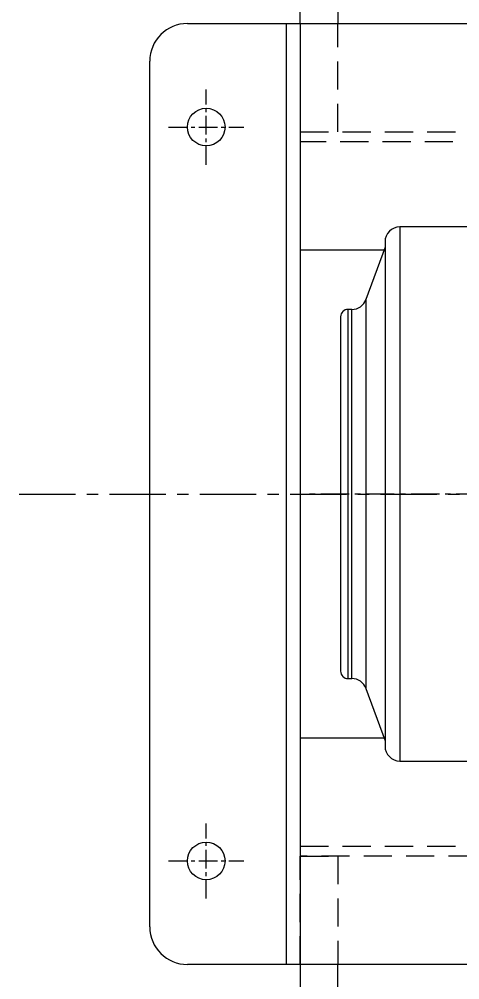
# Model space of a CAD drawing. Header units: inches. Extents: x -48 to 250, y -21 to 207.
# Drawn here: x 5.74 to 17.45, y 93.23 to 118.75 of the extents above; entities that cross this region are included whole.
import ezdxf

# ---------------------------------------------------------------- set-up
doc = ezdxf.new("R2010")
doc.units = ezdxf.units.IN
doc.header["$MEASUREMENT"] = 0
doc.linetypes.add('CENTERX2', pattern=[0.8, 0.5, -0.1, 0.1, -0.1])
doc.linetypes.add('HIDDEN', pattern=[0.375, 0.25, -0.125])
doc.layers.get('Defpoints').update_dxf_attribs({"lineweight": 5})
for name, color, linetype, lineweight in [('Centerline', 5, 'CENTERX2', 5), ('HID2', 3, 'HIDDEN', 5), ('TEXT', 104, 'Continuous', 5)]:
    doc.layers.add(name, color=color, linetype=linetype, lineweight=lineweight)
doc.styles.get("Standard").update_dxf_attribs({"font": 'arial.ttf'})
doc.dimstyles.new('STANDARD 2 PLCS$3', dxfattribs={"dimtxt": 1, "dimasz": 0.5, "dimexe": 0.18, "dimexo": 0.0625, "dimgap": 0.09, "dimtad": 0, "dimtih": 1, "dimtoh": 1, "dimzin": 4, "dimdsep": 46, "dimtxsty": 'Standard', "dimcen": 0.09, "dimaunit": 1, "dimadec": 0, "dimazin": 1, "dimtfac": 1, "dimtofl": 0, "dimtmove": 1, "dimatfit": 3, "dimfxl": 1, "dimtolj": 1, "dimtzin": 4, "dimarcsym": 0})

# ---------------------------------------------------------------- blocks, each defined once
blk = doc.blocks.new('HHI 286TS TOP VIEW')
at = {"color": 7, "linetype": 'Continuous', "lineweight": 5}
for p, q in [((866.557, 67.025), (861.715, 67.025)), ((861.715, 67.025), (861.715, 52.836)), ((861.321, 66.631), (861.321, 53.23)), ((861.321, 66.486), (860.813, 65.094)), ((860.813, 65.094), (860.813, 59.93)), ((860.443, 64.835), (860.337, 64.835)), ((860.337, 64.835), (860.337, 59.93)), ((860.443, 59.93), (860.443, 64.835)), ((860.337, 59.93), (860.337, 55.026)), ((860.443, 55.026), (860.443, 59.93)), ((860.813, 59.93), (860.813, 54.767)), ((860.337, 55.026), (860.443, 55.026)), ((860.813, 54.767), (861.321, 53.375)), ((861.715, 52.836), (866.557, 52.836))]:
    blk.add_line(p, q, dxfattribs=at)
for centre, radius, start, end in [((861.715, 66.631), 0.394, 90, 180), ((860.443, 65.229), 0.394, 270, 339.9444), ((860.337, 64.638), 0.197, 90, 180), ((860.337, 55.223), 0.197, 180, 270), ((860.443, 54.632), 0.394, 20.0556, 90), ((861.715, 53.23), 0.394, 180, 270)]:
    blk.add_arc(centre, radius, start, end, dxfattribs=at)
for points in [[(860.14, 64.638), (860.14, 64.635), (860.14, 64.627), (860.14, 64.565), (860.14, 64.463), (860.14, 64.314), (860.14, 64.118), (860.14, 63.877), (860.14, 63.591), (860.14, 63.265), (860.14, 62.904), (860.14, 62.513), (860.14, 62.099), (860.14, 61.669), (860.14, 61.232), (860.14, 60.793), (860.14, 60.359), (860.14, 60.072), (860.14, 59.93)], [(860.14, 59.93), (860.14, 59.789), (860.14, 59.502), (860.14, 59.068), (860.14, 58.629), (860.14, 58.192), (860.14, 57.762), (860.14, 57.348), (860.14, 56.957), (860.14, 56.596), (860.14, 56.27), (860.14, 55.984), (860.14, 55.743), (860.14, 55.547), (860.14, 55.398), (860.14, 55.296), (860.14, 55.234), (860.14, 55.226), (860.14, 55.223)]]:
    blk.add_open_spline(points, degree=3, knots=[0, 0, 0, 0, 0.057284, 0.116497, 0.177468, 0.239987, 0.303803, 0.368625, 0.434137, 0.5, 0.565863, 0.631375, 0.696197, 0.760013, 0.822532, 0.883503, 0.942716, 1, 1, 1, 1], dxfattribs=at)
at = {"layer": 'Centerline', "lineweight": 5, "ltscale": 1.5}
blk.add_line((886.766, 59.93), (859.303, 59.93), dxfattribs=at)
blk = doc.blocks.new('*D68')
at = {"layer": 'Defpoints', "color": 0, "linetype": 'Continuous', "ltscale": 3, "transparency": 16777216}
for p in [(49.428, 102.043), (48.968, 101.45)]:
    blk.add_point(p, dxfattribs=at)
at = {"layer": 'TEXT', "color": 0, "linetype": 'Continuous', "lineweight": -2, "ltscale": 3, "transparency": 16777216}
for p, q in [((49.198, 101.657), (49.198, 101.837)), ((49.108, 101.747), (49.288, 101.747)), ((37.005, 86.022), (48.662, 101.055)), ((36.505, 86.022), (37.005, 86.022))]:
    blk.add_line(p, q, dxfattribs=at)
at = {"layer": 'TEXT', "color": 0, "linetype": 'Continuous', "ltscale": 3, "transparency": 16777216}
blk.add_solid([(48.596, 101.106), (48.728, 101.004), (48.968, 101.45)], dxfattribs=at)
at = {"layer": 'TEXT', "color": 0, "linetype": 'Continuous', "lineweight": 5, "ltscale": 3, "transparency": 16777216, "insert": (22.041, 86.022), "char_height": 2, "attachment_point": 5}
blk.add_mtext('\\A1;3/4 -10 UNC HOLE, 8X', dxfattribs=at)

msp = doc.modelspace()

# ---------------------------------------------------------------- linework, layer by layer
at = {"color": 7, "linetype": 'Continuous', "lineweight": 5}
for p, q in [((10.206, 118.635), (13.206, 118.635)), ((12.831, 118.635), (12.831, 93.635)), ((13.206, 118.635), (55.116, 118.635)), ((9.206, 94.635), (9.206, 117.635)), ((9.206, 94.635), (9.206, 117.635)), ((15.432, 112.615), (13.206, 112.615)), ((13.206, 99.655), (15.432, 99.655)), ((13.206, 93.635), (10.206, 93.635)), ((55.116, 93.635), (13.206, 93.635))]:
    msp.add_line(p, q, dxfattribs=at)
at = {"color": 7, "lineweight": 5, "ltscale": 3}
msp.add_line((13.206, 118.635), (13.206, 93.635), dxfattribs=at)
for points in [[(13.206, 118.635), (13.206, 122.135), (14.206, 122.135), (14.206, 118.635)], [(13.206, 93.635), (13.206, 90.135), (14.206, 90.135), (14.206, 93.635)]]:
    msp.add_lwpolyline(points, dxfattribs=at)
at = {"color": 7, "linetype": 'Continuous', "lineweight": 5}
for centre in [(10.706, 115.885), (10.706, 96.385)]:
    msp.add_circle(centre, 0.5, dxfattribs=at)
for centre, start, end in [((10.206, 117.635), 90, 180), ((10.206, 94.635), 180, 270)]:
    msp.add_arc(centre, 1, start, end, dxfattribs=at)
at = {"layer": 'Centerline', "lineweight": 5}
for p, q in [((10.706, 114.885), (10.706, 116.885)), ((9.706, 115.885), (11.706, 115.885)), ((10.706, 95.385), (10.706, 97.385)), ((9.706, 96.385), (11.706, 96.385))]:
    msp.add_line(p, q, dxfattribs=at)
at = {"layer": 'Centerline', "lineweight": 5, "ltscale": 3}
msp.add_line((5.735, 106.135), (82.146, 106.135), dxfattribs=at)
at = {"layer": 'HID2', "color": 7, "linetype": 'HIDDEN', "lineweight": 5, "ltscale": 3}
for p, q in [((13.206, 115.755), (53.266, 115.755)), ((53.266, 115.495), (13.206, 115.495)), ((13.206, 96.775), (23.519, 96.775)), ((23.519, 96.515), (13.206, 96.515))]:
    msp.add_line(p, q, dxfattribs=at)
at = {"layer": 'HID2', "color": 7, "lineweight": 5, "ltscale": 3}
for points in [[(13.206, 118.635), (13.206, 115.755), (14.206, 115.755), (14.206, 118.635)], [(13.206, 93.635), (13.206, 96.515), (14.206, 96.515), (14.206, 93.635)]]:
    msp.add_lwpolyline(points, dxfattribs=at)

# ---------------------------------------------------------------- block references
at = {"color": 7, "lineweight": 5}
msp.add_blockref('HHI 286TS TOP VIEW', (-845.862, 46.205), dxfattribs=at)

# ---------------------------------------------------------------- dimensions: what is measured, and where the dimension line sits
at = {"layer": 'TEXT', "color": 7, "linetype": 'Continuous', "lineweight": 5, "ltscale": 3}
dim = msp.add_diameter_dim_2p(p1=(49.428, 102.043), p2=(48.968, 101.45), text='3/4 -10 UNC HOLE, 8X', dimstyle='STANDARD 2 PLCS$3', override={"dimtxt": 2}, dxfattribs=at)
dim.commit()
dim.dimension.update_dxf_attribs({"geometry": '*D68', "text_midpoint": (37.005, 86.022), "dimtype": 163})

doc.saveas('drawing.dxf')
